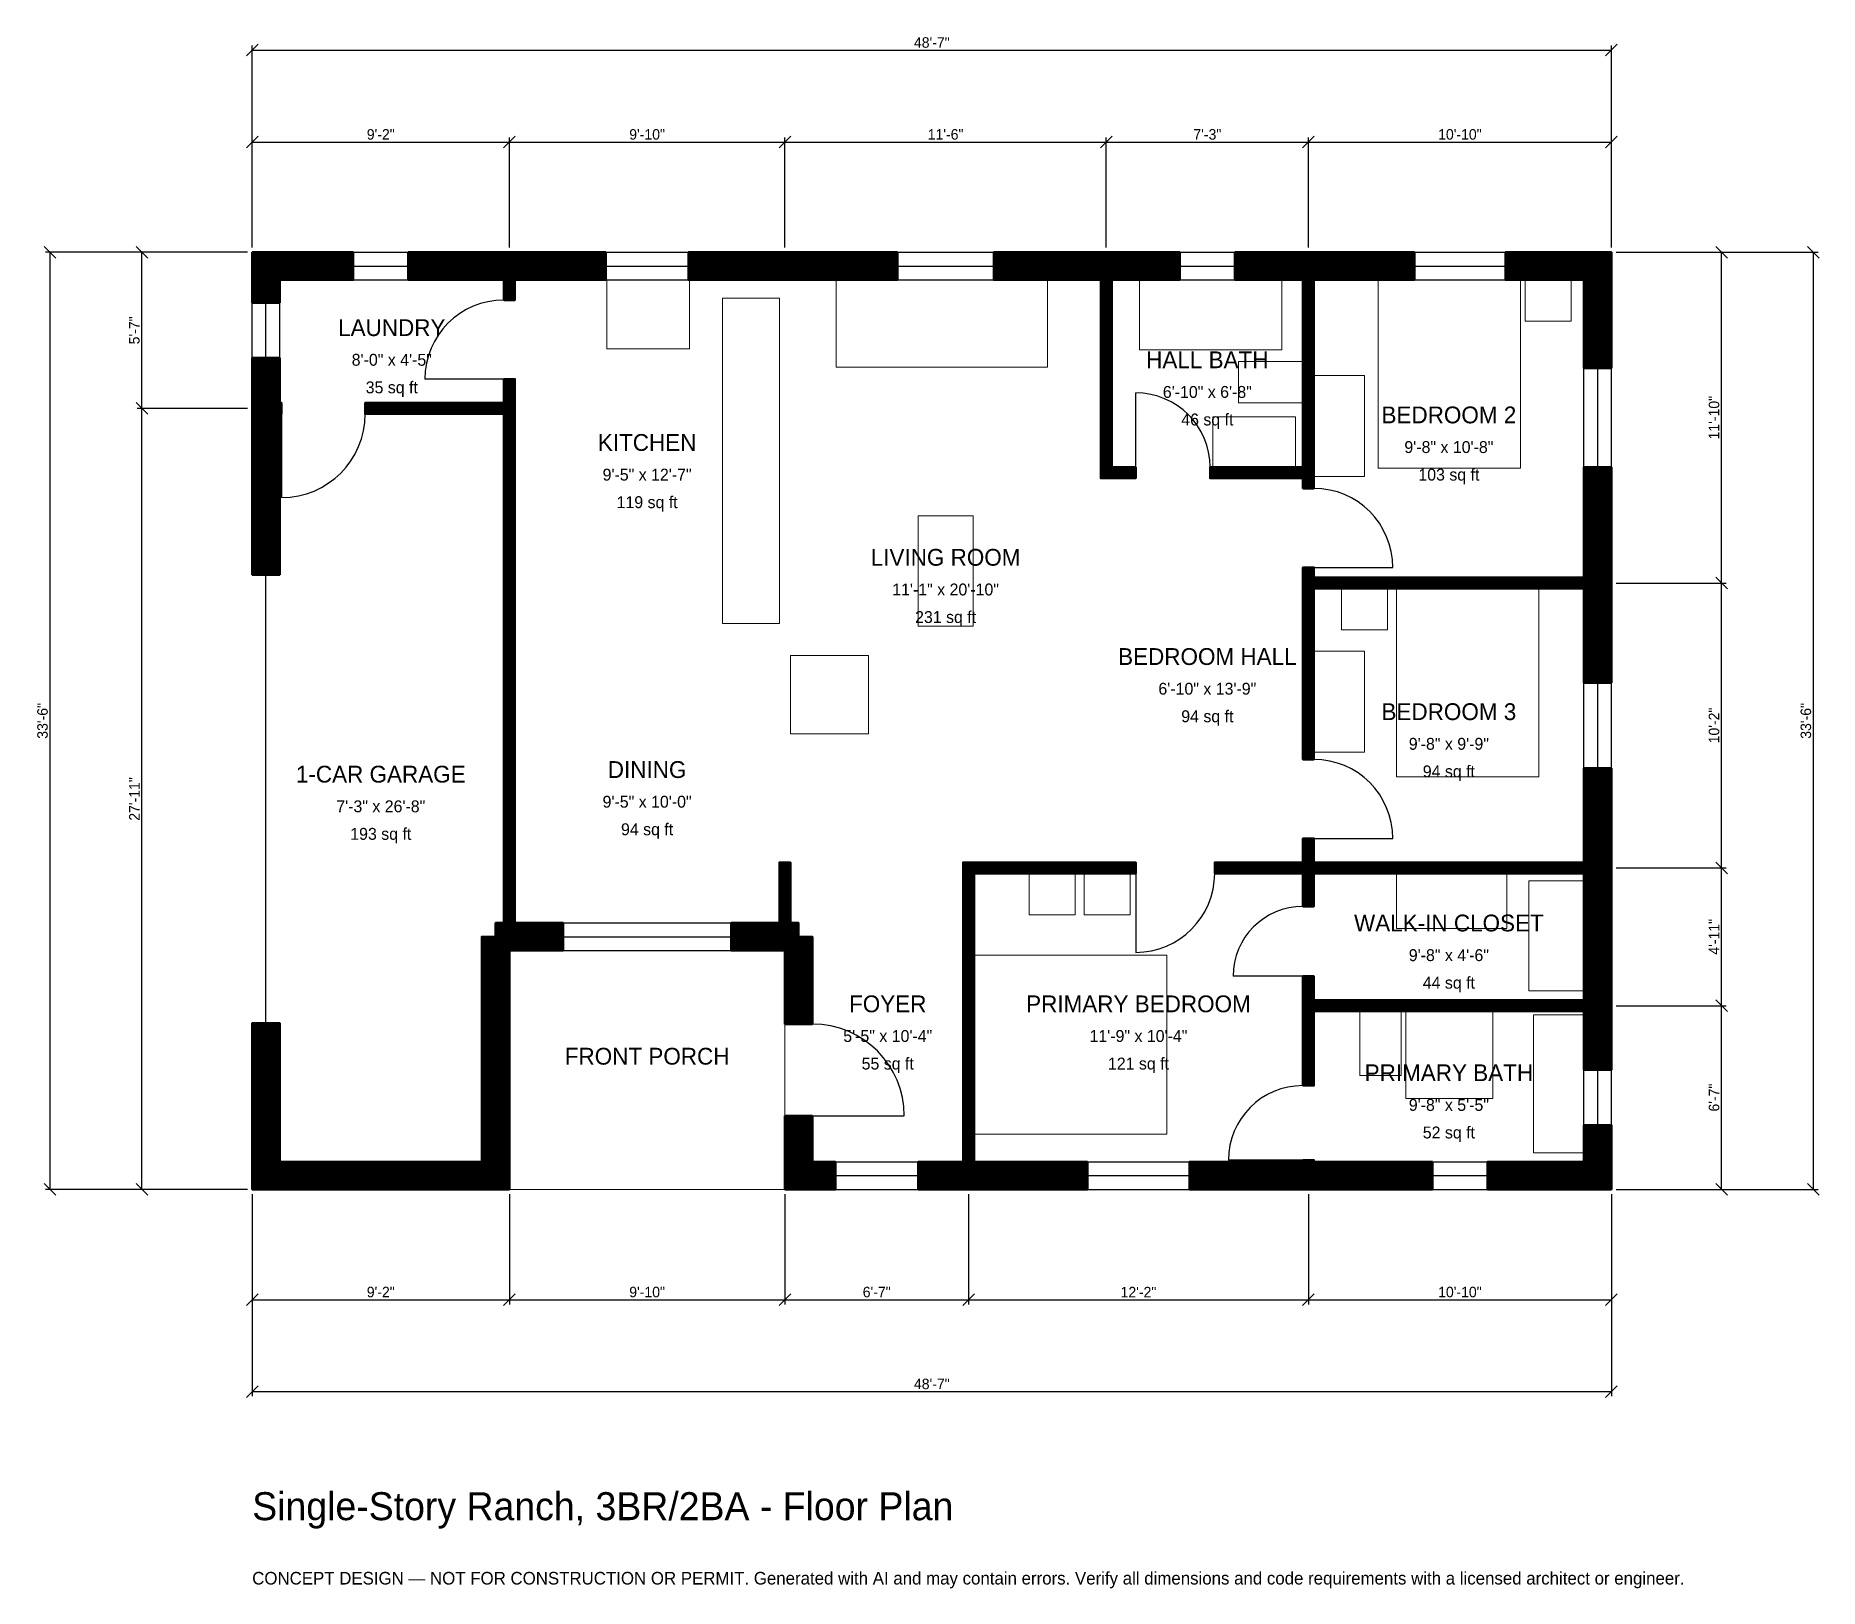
# Model space of a CAD drawing. Header units: inches. Extents: x -93 to 672, y -171 to 494.
import ezdxf
from ezdxf.enums import TextEntityAlignment as Align

# ---------------------------------------------------------------- set-up
doc = ezdxf.new("R2010")
doc.units = ezdxf.units.IN
doc.header["$MEASUREMENT"] = 0
doc.linetypes.add('DASHED', pattern=[0.6, 0.5, -0.1])
for name, color, linetype, lineweight in [('A-ANNO-DIMS', 1, 'Continuous', 13), ('A-ANNO-TEXT', 7, 'Continuous', 18), ('A-AREA-IDEN', 7, 'Continuous', 18), ('A-DOOR', 2, 'Continuous', 25), ('A-FLOR-FIXT', 9, 'Continuous', 13), ('A-FURN', 9, 'Continuous', 13), ('A-GLAZ', 4, 'Continuous', 25), ('A-SITE-PAVE', 8, 'Continuous', 13), ('A-WALL', 7, 'Continuous', 50), ('A-WALL-PATT', 8, 'Continuous', 13)]:
    doc.layers.add(name, color=color, linetype=linetype, lineweight=lineweight)
doc.dimstyles.new('PLAN', dxfattribs={"dimtxt": 4.5, "dimasz": 3, "dimexe": 2, "dimexo": 2, "dimgap": 1, "dimtad": 1, "dimdec": 0, "dimlunit": 4, "dimtsz": 2.5, "dimcen": 2.5, "dimclrd": 1, "dimclre": 1, "dimazin": 3, "dimtfac": 1, "dimtmove": 0, "dimatfit": 3})

msp = doc.modelspace()

# ---------------------------------------------------------------- hatches: boundary and pattern name
at = {"layer": 'A-WALL-PATT'}
h = msp.add_hatch(dxfattribs=at)
h.set_pattern_fill('ANSI31', color=8, scale=0.8)
h.paths.add_polyline_path([(0, 337.0079), (0, 337.0079), (0, 340.5512), (0, 356.2992), (11.811, 356.2992), (11.811, 340.5512), (11.811, 337.0079), (12.5984, 337.0079), (12.5984, 332.2835), (11.811, 332.2835), (11.811, 328.7402), (11.811, 263.3858), (0, 263.3858), (0, 328.7402), (0, 332.2835), (0, 332.2835), (0, 337.0079)])
h.paths.add_polyline_path([(0, 389.7638), (0, 389.7638), (0, 401.5748), (0, 401.5748), (0, 401.5748), (11.811, 401.5748), (11.811, 401.5748), (43.3071, 401.5748), (43.3071, 389.7638), (11.811, 389.7638), (11.811, 379.9213), (0, 379.9213), (0, 389.7638)])
h.paths.add_polyline_path([(104.3307, 401.5748), (107.874, 401.5748), (107.874, 401.5748), (112.5984, 401.5748), (112.5984, 401.5748), (116.1417, 401.5748), (151.5748, 401.5748), (151.5748, 389.7638), (116.1417, 389.7638), (112.5984, 389.7638), (112.5984, 381.1024), (107.874, 381.1024), (107.874, 389.7638), (104.3307, 389.7638), (66.9291, 389.7638), (66.9291, 401.5748), (104.3307, 401.5748)])
h.paths.add_polyline_path([(222.4409, 401.5748), (234.252, 401.5748), (276.5748, 401.5748), (276.5748, 389.7638), (234.252, 389.7638), (222.4409, 389.7638), (187.0079, 389.7638), (187.0079, 401.5748), (222.4409, 401.5748)])
h.paths.add_polyline_path([(360.2362, 401.5748), (363.7795, 401.5748), (363.7795, 401.5748), (368.5039, 401.5748), (368.5039, 401.5748), (372.0472, 401.5748), (397.6378, 401.5748), (397.6378, 389.7638), (372.0472, 389.7638), (368.5039, 389.7638), (368.5039, 309.4488), (378.7402, 309.4488), (378.7402, 304.7244), (368.5039, 304.7244), (363.7795, 304.7244), (363.7795, 309.4488), (363.7795, 389.7638), (360.2362, 389.7638), (317.9134, 389.7638), (317.9134, 401.5748), (360.2362, 401.5748)])
h.paths.add_polyline_path([(446.8504, 401.5748), (450.3937, 401.5748), (450.3937, 401.5748), (455.1181, 401.5748), (455.1181, 401.5748), (458.6614, 401.5748), (498.2283, 401.5748), (498.2283, 389.7638), (458.6614, 389.7638), (455.1181, 389.7638), (455.1181, 309.4488), (455.1181, 304.7244), (455.1181, 300.3937), (450.3937, 300.3937), (450.3937, 304.7244), (410.6299, 304.7244), (410.6299, 309.4488), (450.3937, 309.4488), (450.3937, 389.7638), (446.8504, 389.7638), (421.2598, 389.7638), (421.2598, 401.5748), (446.8504, 401.5748)])
h.paths.add_polyline_path([(570.8661, 401.5748), (570.8661, 401.5748), (582.6772, 401.5748), (582.6772, 401.5748), (582.6772, 401.5748), (582.6772, 389.7638), (582.6772, 389.7638), (582.6772, 351.9685), (570.8661, 351.9685), (570.8661, 389.7638), (537.2047, 389.7638), (537.2047, 401.5748), (570.8661, 401.5748)])
h.paths.add_polyline_path([(582.6772, 265.748), (582.6772, 262.2047), (582.6772, 262.2047), (582.6772, 257.4803), (582.6772, 257.4803), (582.6772, 253.937), (582.6772, 217.126), (570.8661, 217.126), (570.8661, 253.937), (570.8661, 257.4803), (455.1181, 257.4803), (455.1181, 184.252), (450.3937, 184.252), (450.3937, 257.4803), (450.3937, 262.2047), (450.3937, 266.5354), (455.1181, 266.5354), (455.1181, 262.2047), (570.8661, 262.2047), (570.8661, 265.748), (570.8661, 309.4488), (582.6772, 309.4488), (582.6772, 265.748)])
h.paths.add_polyline_path([(582.6772, 143.7008), (582.6772, 140.1575), (582.6772, 140.1575), (582.6772, 135.4331), (582.6772, 135.4331), (582.6772, 131.8898), (582.6772, 84.6457), (582.6772, 81.1024), (582.6772, 81.1024), (582.6772, 76.378), (582.6772, 76.378), (582.6772, 72.8346), (582.6772, 51.1811), (570.8661, 51.1811), (570.8661, 72.8346), (570.8661, 76.378), (455.1181, 76.378), (455.1181, 44.4882), (450.3937, 44.4882), (450.3937, 76.378), (450.3937, 81.1024), (450.3937, 91.3386), (455.1181, 91.3386), (455.1181, 81.1024), (570.8661, 81.1024), (570.8661, 84.6457), (570.8661, 131.8898), (570.8661, 135.4331), (455.1181, 135.4331), (455.1181, 121.2598), (450.3937, 121.2598), (450.3937, 135.4331), (412.5984, 135.4331), (412.5984, 140.1575), (450.3937, 140.1575), (450.3937, 150.3937), (455.1181, 150.3937), (455.1181, 140.1575), (570.8661, 140.1575), (570.8661, 143.7008), (570.8661, 180.5118), (582.6772, 180.5118), (582.6772, 143.7008)])
h.paths.add_polyline_path([(582.6772, 11.811), (582.6772, 11.811), (582.6772, 0), (582.6772, 0), (582.6772, 0), (570.8661, 0), (570.8661, 0), (529.5276, 0), (529.5276, 11.811), (570.8661, 11.811), (570.8661, 27.5591), (582.6772, 27.5591), (582.6772, 11.811)])
h.paths.add_polyline_path([(458.6614, 0), (455.1181, 0), (455.1181, 0), (450.3937, 0), (450.3937, 0), (446.8504, 0), (401.7717, 0), (401.7717, 11.811), (446.8504, 11.811), (450.3937, 11.811), (450.3937, 12.5984), (455.1181, 12.5984), (455.1181, 11.811), (458.6614, 11.811), (505.9055, 11.811), (505.9055, 0), (458.6614, 0)])
h.paths.add_polyline_path([(312.9921, 0), (309.4488, 0), (309.4488, 0), (304.7244, 0), (304.7244, 0), (301.1811, 0), (285.4331, 0), (285.4331, 11.811), (301.1811, 11.811), (304.7244, 11.811), (304.7244, 135.4331), (304.7244, 140.1575), (309.4488, 140.1575), (363.7795, 140.1575), (368.5039, 140.1575), (378.7402, 140.1575), (378.7402, 135.4331), (368.5039, 135.4331), (363.7795, 135.4331), (309.4488, 135.4331), (309.4488, 11.811), (312.9921, 11.811), (358.0709, 11.811), (358.0709, 0), (312.9921, 0)])
h.paths.add_polyline_path([(240.1575, 0), (240.1575, 0), (228.3465, 0), (228.3465, 0), (228.3464, 0), (228.3464, 11.811), (228.3465, 11.811), (228.3465, 31.4961), (240.1575, 31.4961), (240.1575, 11.811), (250, 11.811), (250, 0), (240.1575, 0)])
h.paths.add_polyline_path([(228.3465, 100), (228.3464, 100), (228.3464, 102.3622), (225.9843, 102.3622), (225.9843, 102.3622), (205.315, 102.3622), (205.315, 114.1732), (225.9843, 114.1732), (225.9843, 140.1575), (230.7087, 140.1575), (230.7087, 114.1732), (234.252, 114.1732), (234.252, 108.2677), (240.1575, 108.2677), (240.1575, 70.8661), (228.3465, 70.8661), (228.3465, 100)])
h.paths.add_polyline_path([(112.5984, 102.3622), (112.5984, 102.3622), (110.2363, 102.3622), (110.2363, 100), (110.2362, 100), (110.2362, 11.811), (110.2363, 11.811), (110.2363, 0), (110.2363, 0), (110.2362, 0), (110.2362, 0), (98.4252, 0), (98.4252, 0), (11.811, 0), (11.811, 0), (0, 0), (0, 0), (0, 0), (0, 0), (0, 11.811), (0, 11.811), (0, 71.2598), (11.811, 71.2598), (11.811, 11.811), (98.4252, 11.811), (98.4252, 108.2677), (104.3307, 108.2677), (104.3307, 114.1732), (107.874, 114.1732), (107.874, 233.8583), (107.874, 238.5827), (107.874, 332.2835), (48.4252, 332.2835), (48.4252, 337.0079), (107.874, 337.0079), (107.874, 347.2441), (112.5984, 347.2441), (112.5984, 337.0079), (112.5984, 332.2835), (112.5984, 238.5827), (112.5984, 233.8583), (112.5984, 114.1732), (133.2677, 114.1732), (133.2677, 102.3622), (112.5984, 102.3622)])

# ---------------------------------------------------------------- linework, layer by layer
at = {"layer": 'A-DOOR'}
for p, q in [((107.874, 347.2441), (74.0157, 347.2441)), ((378.7402, 309.4488), (378.7402, 341.3386)), ((12.5984, 332.2835), (12.5984, 296.4567)), ((455.1181, 266.5354), (488.9764, 266.5354)), ((455.1181, 150.3937), (488.9764, 150.3937)), ((378.7402, 135.4331), (378.7402, 101.5748)), ((450.3937, 91.3386), (420.4724, 91.3386)), ((240.1575, 31.4961), (279.5276, 31.4961)), ((450.3937, 12.5984), (418.5039, 12.5984))]:
    msp.add_line(p, q, dxfattribs=at)
at = {"layer": 'A-DOOR', "linetype": 'DASHED'}
msp.add_line((5.9055, 71.2598), (5.9055, 263.3858), dxfattribs=at)
at = {"layer": 'A-DOOR'}
for centre, radius, start, end in [((107.874, 347.2441), 33.8583, 90, 180), ((378.7402, 309.4488), 31.8898, 0, 90), ((12.5984, 332.2835), 35.8268, 270, 360), ((455.1181, 266.5354), 33.8583, 0, 90), ((455.1181, 150.3937), 33.8583, 0, 90), ((378.7402, 135.4331), 33.8583, 270, 360), ((450.3937, 91.3386), 29.9213, 90, 180), ((240.1575, 31.4961), 39.3701, 0, 90), ((450.3937, 12.5984), 31.8898, 90, 180)]:
    msp.add_arc(centre, radius, start, end, dxfattribs=at)
at = {"layer": 'A-FLOR-FIXT'}
for points in [[(380.315, 359.8425), (441.3386, 359.8425), (441.3386, 389.7638), (380.315, 389.7638)], [(201.5748, 242.5197), (225.9843, 242.5197), (225.9843, 381.8898), (201.5748, 381.8898)], [(422.8346, 337.0079), (450.3937, 337.0079), (450.3937, 354.7244), (422.8346, 354.7244)], [(411.811, 309.4488), (447.2441, 309.4488), (447.2441, 331.1024), (411.811, 331.1024)], [(474.8031, 48.8189), (492.5197, 48.8189), (492.5197, 76.378), (474.8031, 76.378)], [(494.4882, 38.9764), (531.8898, 38.9764), (531.8898, 76.378), (494.4882, 76.378)], [(549.2126, 15.748), (570.8661, 15.748), (570.8661, 74.8031), (549.2126, 74.8031)]]:
    msp.add_lwpolyline(points, close=True, dxfattribs=at)
at = {"layer": 'A-FURN'}
for points in [[(151.9685, 360.2362), (187.4016, 360.2362), (187.4016, 389.7638), (151.9685, 389.7638)], [(250.3937, 352.3622), (340.9449, 352.3622), (340.9449, 389.7638), (250.3937, 389.7638)], [(482.6772, 309.0551), (543.7008, 309.0551), (543.7008, 389.7638), (482.6772, 389.7638)], [(545.6693, 372.0472), (565.3543, 372.0472), (565.3543, 389.7638), (545.6693, 389.7638)], [(455.1181, 305.5118), (476.7717, 305.5118), (476.7717, 348.8189), (455.1181, 348.8189)], [(285.4331, 241.3386), (309.0551, 241.3386), (309.0551, 288.5827), (285.4331, 288.5827)], [(466.9291, 239.7638), (486.6142, 239.7638), (486.6142, 257.4803), (466.9291, 257.4803)], [(490.5512, 176.7717), (551.5748, 176.7717), (551.5748, 257.4803), (490.5512, 257.4803)], [(455.1181, 187.4016), (476.7717, 187.4016), (476.7717, 230.7087), (455.1181, 230.7087)], [(230.7087, 195.2756), (264.1732, 195.2756), (264.1732, 228.7402), (230.7087, 228.7402)], [(333.0709, 117.7165), (352.7559, 117.7165), (352.7559, 135.4331), (333.0709, 135.4331)], [(356.6929, 117.7165), (376.378, 117.7165), (376.378, 135.4331), (356.6929, 135.4331)], [(490.5512, 111.811), (537.7953, 111.811), (537.7953, 135.4331), (490.5512, 135.4331)], [(547.2441, 85.0394), (570.8661, 85.0394), (570.8661, 132.2835), (547.2441, 132.2835)], [(309.4488, 23.622), (392.126, 23.622), (392.126, 100.3937), (309.4488, 100.3937)]]:
    msp.add_lwpolyline(points, close=True, dxfattribs=at)
at = {"layer": 'A-GLAZ'}
for p, q in [((43.3071, 401.5748), (66.9291, 401.5748)), ((151.5748, 401.5748), (187.0079, 401.5748)), ((276.5748, 401.5748), (317.9134, 401.5748)), ((397.6378, 401.5748), (421.2598, 401.5748)), ((498.2283, 401.5748), (537.2047, 401.5748)), ((43.3071, 395.6693), (66.9291, 395.6693)), ((151.5748, 395.6693), (187.0079, 395.6693)), ((276.5748, 395.6693), (317.9134, 395.6693)), ((397.6378, 395.6693), (421.2598, 395.6693)), ((498.2283, 395.6693), (537.2047, 395.6693)), ((43.3071, 389.7638), (66.9291, 389.7638)), ((151.5748, 389.7638), (187.0079, 389.7638)), ((276.5748, 389.7638), (317.9134, 389.7638)), ((397.6378, 389.7638), (421.2598, 389.7638)), ((498.2283, 389.7638), (537.2047, 389.7638)), ((0, 356.2992), (0, 379.9213)), ((5.9055, 356.2992), (5.9055, 379.9213)), ((11.811, 356.2992), (11.811, 379.9213)), ((570.8661, 309.4488), (570.8661, 351.9685)), ((576.7717, 309.4488), (576.7717, 351.9685)), ((582.6772, 309.4488), (582.6772, 351.9685)), ((570.8661, 180.5118), (570.8661, 217.126)), ((576.7717, 180.5118), (576.7717, 217.126)), ((582.6772, 180.5118), (582.6772, 217.126)), ((133.2677, 114.1732), (205.315, 114.1732)), ((133.2677, 108.2677), (205.315, 108.2677)), ((133.2677, 102.3622), (205.315, 102.3622)), ((570.8661, 27.5591), (570.8661, 51.1811)), ((576.7717, 27.5591), (576.7717, 51.1811)), ((582.6772, 27.5591), (582.6772, 51.1811)), ((250, 11.811), (285.4331, 11.811)), ((358.0709, 11.811), (401.7717, 11.811)), ((505.9055, 11.811), (529.5276, 11.811)), ((250, 5.9055), (285.4331, 5.9055)), ((250, 0), (285.4331, 0)), ((358.0709, 5.9055), (401.7717, 5.9055)), ((358.0709, 0), (401.7717, 0)), ((505.9055, 5.9055), (529.5276, 5.9055)), ((505.9055, 0), (529.5276, 0))]:
    msp.add_line(p, q, dxfattribs=at)
at = {"layer": 'A-SITE-PAVE', "linetype": 'DASHED'}
msp.add_lwpolyline([(110.2362, 0), (228.3465, 0), (228.3465, 102.3622), (110.2362, 102.3622)], close=True, dxfattribs=at)
at = {"layer": 'A-WALL'}
for points in [[(0, 389.7638), (0, 389.7638), (0, 401.5748), (0, 401.5748), (0, 401.5748), (11.811, 401.5748), (11.811, 401.5748), (43.3071, 401.5748), (43.3071, 389.7638), (11.811, 389.7638), (11.811, 379.9213), (0, 379.9213), (0, 389.7638)], [(104.3307, 401.5748), (107.874, 401.5748), (107.874, 401.5748), (112.5984, 401.5748), (112.5984, 401.5748), (116.1417, 401.5748), (151.5748, 401.5748), (151.5748, 389.7638), (116.1417, 389.7638), (112.5984, 389.7638), (112.5984, 381.1024), (107.874, 381.1024), (107.874, 389.7638), (104.3307, 389.7638), (66.9291, 389.7638), (66.9291, 401.5748), (104.3307, 401.5748)], [(222.4409, 401.5748), (234.252, 401.5748), (276.5748, 401.5748), (276.5748, 389.7638), (234.252, 389.7638), (222.4409, 389.7638), (187.0079, 389.7638), (187.0079, 401.5748), (222.4409, 401.5748)], [(360.2362, 401.5748), (363.7795, 401.5748), (363.7795, 401.5748), (368.5039, 401.5748), (368.5039, 401.5748), (372.0472, 401.5748), (397.6378, 401.5748), (397.6378, 389.7638), (372.0472, 389.7638), (368.5039, 389.7638), (368.5039, 309.4488), (378.7402, 309.4488), (378.7402, 304.7244), (368.5039, 304.7244), (363.7795, 304.7244), (363.7795, 309.4488), (363.7795, 389.7638), (360.2362, 389.7638), (317.9134, 389.7638), (317.9134, 401.5748), (360.2362, 401.5748)], [(446.8504, 401.5748), (450.3937, 401.5748), (450.3937, 401.5748), (455.1181, 401.5748), (455.1181, 401.5748), (458.6614, 401.5748), (498.2283, 401.5748), (498.2283, 389.7638), (458.6614, 389.7638), (455.1181, 389.7638), (455.1181, 309.4488), (455.1181, 304.7244), (455.1181, 300.3937), (450.3937, 300.3937), (450.3937, 304.7244), (410.6299, 304.7244), (410.6299, 309.4488), (450.3937, 309.4488), (450.3937, 389.7638), (446.8504, 389.7638), (421.2598, 389.7638), (421.2598, 401.5748), (446.8504, 401.5748)], [(570.8661, 401.5748), (570.8661, 401.5748), (582.6772, 401.5748), (582.6772, 401.5748), (582.6772, 401.5748), (582.6772, 389.7638), (582.6772, 389.7638), (582.6772, 351.9685), (570.8661, 351.9685), (570.8661, 389.7638), (537.2047, 389.7638), (537.2047, 401.5748), (570.8661, 401.5748)], [(0, 337.0079), (0, 337.0079), (0, 340.5512), (0, 356.2992), (11.811, 356.2992), (11.811, 340.5512), (11.811, 337.0079), (12.5984, 337.0079), (12.5984, 332.2835), (11.811, 332.2835), (11.811, 328.7402), (11.811, 263.3858), (0, 263.3858), (0, 328.7402), (0, 332.2835), (0, 332.2835), (0, 337.0079)], [(112.5984, 102.3622), (112.5984, 102.3622), (110.2363, 102.3622), (110.2363, 100), (110.2362, 100), (110.2362, 11.811), (110.2363, 11.811), (110.2363, 0), (110.2363, 0), (110.2362, 0), (110.2362, 0), (98.4252, 0), (98.4252, 0), (11.811, 0), (11.811, 0), (0, 0), (0, 0), (0, 0), (0, 0), (0, 11.811), (0, 11.811), (0, 71.2598), (11.811, 71.2598), (11.811, 11.811), (98.4252, 11.811), (98.4252, 108.2677), (104.3307, 108.2677), (104.3307, 114.1732), (107.874, 114.1732), (107.874, 233.8583), (107.874, 238.5827), (107.874, 332.2835), (48.4252, 332.2835), (48.4252, 337.0079), (107.874, 337.0079), (107.874, 347.2441), (112.5984, 347.2441), (112.5984, 337.0079), (112.5984, 332.2835), (112.5984, 238.5827), (112.5984, 233.8583), (112.5984, 114.1732), (133.2677, 114.1732), (133.2677, 102.3622), (112.5984, 102.3622)], [(582.6772, 265.748), (582.6772, 262.2047), (582.6772, 262.2047), (582.6772, 257.4803), (582.6772, 257.4803), (582.6772, 253.937), (582.6772, 217.126), (570.8661, 217.126), (570.8661, 253.937), (570.8661, 257.4803), (455.1181, 257.4803), (455.1181, 184.252), (450.3937, 184.252), (450.3937, 257.4803), (450.3937, 262.2047), (450.3937, 266.5354), (455.1181, 266.5354), (455.1181, 262.2047), (570.8661, 262.2047), (570.8661, 265.748), (570.8661, 309.4488), (582.6772, 309.4488), (582.6772, 265.748)], [(582.6772, 143.7008), (582.6772, 140.1575), (582.6772, 140.1575), (582.6772, 135.4331), (582.6772, 135.4331), (582.6772, 131.8898), (582.6772, 84.6457), (582.6772, 81.1024), (582.6772, 81.1024), (582.6772, 76.378), (582.6772, 76.378), (582.6772, 72.8346), (582.6772, 51.1811), (570.8661, 51.1811), (570.8661, 72.8346), (570.8661, 76.378), (455.1181, 76.378), (455.1181, 44.4882), (450.3937, 44.4882), (450.3937, 76.378), (450.3937, 81.1024), (450.3937, 91.3386), (455.1181, 91.3386), (455.1181, 81.1024), (570.8661, 81.1024), (570.8661, 84.6457), (570.8661, 131.8898), (570.8661, 135.4331), (455.1181, 135.4331), (455.1181, 121.2598), (450.3937, 121.2598), (450.3937, 135.4331), (412.5984, 135.4331), (412.5984, 140.1575), (450.3937, 140.1575), (450.3937, 150.3937), (455.1181, 150.3937), (455.1181, 140.1575), (570.8661, 140.1575), (570.8661, 143.7008), (570.8661, 180.5118), (582.6772, 180.5118), (582.6772, 143.7008)], [(228.3465, 100), (228.3464, 100), (228.3464, 102.3622), (225.9843, 102.3622), (225.9843, 102.3622), (205.315, 102.3622), (205.315, 114.1732), (225.9843, 114.1732), (225.9843, 140.1575), (230.7087, 140.1575), (230.7087, 114.1732), (234.252, 114.1732), (234.252, 108.2677), (240.1575, 108.2677), (240.1575, 70.8661), (228.3465, 70.8661), (228.3465, 100)], [(312.9921, 0), (309.4488, 0), (309.4488, 0), (304.7244, 0), (304.7244, 0), (301.1811, 0), (285.4331, 0), (285.4331, 11.811), (301.1811, 11.811), (304.7244, 11.811), (304.7244, 135.4331), (304.7244, 140.1575), (309.4488, 140.1575), (363.7795, 140.1575), (368.5039, 140.1575), (378.7402, 140.1575), (378.7402, 135.4331), (368.5039, 135.4331), (363.7795, 135.4331), (309.4488, 135.4331), (309.4488, 11.811), (312.9921, 11.811), (358.0709, 11.811), (358.0709, 0), (312.9921, 0)], [(240.1575, 0), (240.1575, 0), (228.3465, 0), (228.3465, 0), (228.3464, 0), (228.3464, 11.811), (228.3465, 11.811), (228.3465, 31.4961), (240.1575, 31.4961), (240.1575, 11.811), (250, 11.811), (250, 0), (240.1575, 0)], [(582.6772, 11.811), (582.6772, 11.811), (582.6772, 0), (582.6772, 0), (582.6772, 0), (570.8661, 0), (570.8661, 0), (529.5276, 0), (529.5276, 11.811), (570.8661, 11.811), (570.8661, 27.5591), (582.6772, 27.5591), (582.6772, 11.811)], [(458.6614, 0), (455.1181, 0), (455.1181, 0), (450.3937, 0), (450.3937, 0), (446.8504, 0), (401.7717, 0), (401.7717, 11.811), (446.8504, 11.811), (450.3937, 11.811), (450.3937, 12.5984), (455.1181, 12.5984), (455.1181, 11.811), (458.6614, 11.811), (505.9055, 11.811), (505.9055, 0), (458.6614, 0)]]:
    msp.add_lwpolyline(points, close=True, dxfattribs=at)

# ---------------------------------------------------------------- texts
at = {"layer": 'A-ANNO-TEXT'}
for s, height, p in [('Single-Story Ranch, 3BR/2BA - Floor Plan', 12, (0, -141.7323)), ('CONCEPT DESIGN — NOT FOR CONSTRUCTION OR PERMIT. Generated with AI and may contain errors. Verify all dimensions and code requirements with a licensed architect or engineer.', 5.4, (0, -169.2913))]:
    msp.add_text(s, height=height, dxfattribs=at).set_placement(p)
at = {"layer": 'A-AREA-IDEN'}
for s, height, p in [('LAUNDRY', 7.2, (59.8425, 369.2913)), ('8\'-0" x 4\'-5"', 5.1, (59.8425, 355.5118)), ('HALL BATH', 7.2, (409.4488, 355.5118)), ('35 sq ft', 5.1, (59.8425, 343.7008)), ('6\'-10" x 6\'-8"', 5.1, (409.4488, 341.7323)), ('46 sq ft', 5.1, (409.4488, 329.9213)), ('BEDROOM 2', 7.2, (512.9921, 331.8898)), ('KITCHEN', 7.2, (169.2913, 320.0787)), ('9\'-8" x 10\'-8"', 5.1, (512.9921, 318.1102)), ('9\'-5" x 12\'-7"', 5.1, (169.2913, 306.2992)), ('103 sq ft', 5.1, (512.9921, 306.2992)), ('119 sq ft', 5.1, (169.2913, 294.4882)), ('LIVING ROOM', 7.2, (297.2441, 270.8661)), ('11\'-1" x 20\'-10"', 5.1, (297.2441, 257.0866)), ('231 sq ft', 5.1, (297.2441, 245.2756)), ('BEDROOM HALL', 7.2, (409.4488, 228.3465)), ('6\'-10" x 13\'-9"', 5.1, (409.4488, 214.5669)), ('BEDROOM 3', 7.2, (512.9921, 204.7244)), ('94 sq ft', 5.1, (409.4488, 202.7559)), ('9\'-8" x 9\'-9"', 5.1, (512.9921, 190.9449)), ('DINING', 7.2, (169.2913, 179.9213)), ('1-CAR GARAGE', 7.2, (55.1181, 177.9528)), ('94 sq ft', 5.1, (512.9921, 179.1339)), ('9\'-5" x 10\'-0"', 5.1, (169.2913, 166.1417)), ('7\'-3" x 26\'-8"', 5.1, (55.1181, 164.1732)), ('193 sq ft', 5.1, (55.1181, 152.3622)), ('94 sq ft', 5.1, (169.2913, 154.3307)), ('WALK-IN CLOSET', 7.2, (512.9921, 114.1732)), ('9\'-8" x 4\'-6"', 5.1, (512.9921, 100.3937)), ('44 sq ft', 5.1, (512.9921, 88.5827)), ('FOYER', 7.2, (272.4409, 79.5276)), ('PRIMARY BEDROOM', 7.2, (379.9213, 79.5276)), ('5\'-5" x 10\'-4"', 5.1, (272.4409, 65.748)), ('11\'-9" x 10\'-4"', 5.1, (379.9213, 65.748)), ('FRONT PORCH', 7.2, (169.2913, 57.0866)), ('55 sq ft', 5.1, (272.4409, 53.937)), ('121 sq ft', 5.1, (379.9213, 53.937)), ('PRIMARY BATH', 7.2, (512.9921, 50)), ('9\'-8" x 5\'-5"', 5.1, (512.9921, 36.2205)), ('52 sq ft', 5.1, (512.9921, 24.4094))]:
    msp.add_text(s, height=height, dxfattribs=at).set_placement(p, align=Align.MIDDLE_CENTER)

# ---------------------------------------------------------------- dimensions: what is measured, and where the dimension line sits
at = {"layer": 'A-ANNO-DIMS'}
for base, p1, p2, text in [((0, 488.189), (0, 401.5748), (582.6772, 401.5748), '48\'-7"'), ((0, 448.8189), (0, 401.5748), (110.2362, 401.5748), '9\'-2"'), ((110.2362, 448.8189), (110.2362, 401.5748), (228.3465, 401.5748), '9\'-10"'), ((228.3465, 448.8189), (228.3465, 401.5748), (366.1417, 401.5748), '11\'-6"'), ((366.1417, 448.8189), (366.1417, 401.5748), (452.7559, 401.5748), '7\'-3"'), ((452.7559, 448.8189), (452.7559, 401.5748), (582.6772, 401.5748), '10\'-10"'), ((0, -47.2441), (0, 0), (110.2362, 0), '9\'-2"'), ((0, -86.6142), (0, 0), (582.6772, 0), '48\'-7"'), ((110.2362, -47.2441), (110.2362, 0), (228.3465, 0), '9\'-10"'), ((228.3465, -47.2441), (228.3465, 0), (307.0866, 0), '6\'-7"'), ((307.0866, -47.2441), (307.0866, 0), (452.7559, 0), '12\'-2"'), ((452.7559, -47.2441), (452.7559, 0), (582.6772, 0), '10\'-10"')]:
    msp.add_linear_dim(base=base, p1=p1, p2=p2, text=text, dimstyle='PLAN', dxfattribs=at).render()
for base, p1, p2, text in [((-86.6142, 0), (0, 0), (0, 401.5748), '33\'-6"'), ((-47.2441, 334.6457), (0, 334.6457), (0, 401.5748), '5\'-7"'), ((629.9213, 259.8425), (582.6772, 259.8425), (582.6772, 401.5748), '11\'-10"'), ((669.2913, 0), (582.6772, 0), (582.6772, 401.5748), '33\'-6"'), ((-47.2441, 0), (0, 0), (0, 334.6457), '27\'-11"'), ((629.9213, 137.7953), (582.6772, 137.7953), (582.6772, 259.8425), '10\'-2"'), ((629.9213, 78.7402), (582.6772, 78.7402), (582.6772, 137.7953), '4\'-11"'), ((629.9213, 0), (582.6772, 0), (582.6772, 78.7402), '6\'-7"')]:
    msp.add_linear_dim(base=base, p1=p1, p2=p2, angle=90, text=text, dimstyle='PLAN', dxfattribs=at).render()

doc.saveas('drawing.dxf')
